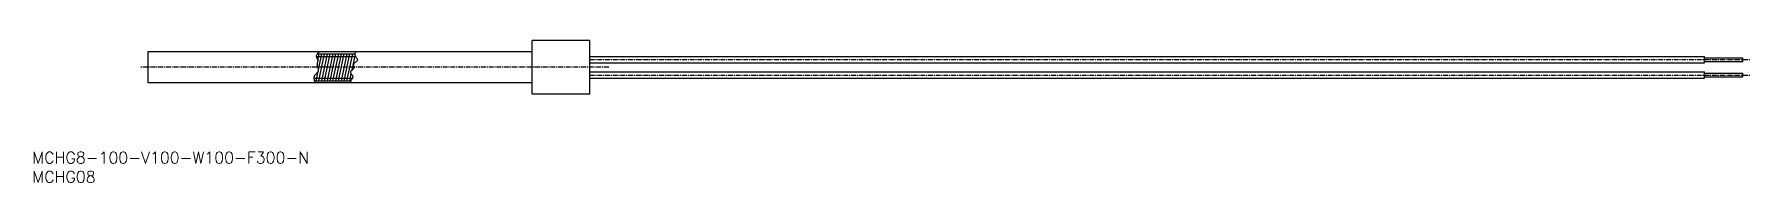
# Model space of a CAD drawing. Extents: x 1 to 447, y 0 to 37.
import ezdxf

# ---------------------------------------------------------------- set-up
doc = ezdxf.new("R2010")
doc.units = 0
doc.linetypes.add('CENTER', pattern=[2, 1.25, -0.25, 0.25, -0.25])
doc.layers.get('0').update_dxf_attribs({"linetype": 'CONTINUOUS'})
doc.layers.add('CENTER', color=1, linetype='CENTER')
doc.styles.get("Standard").update_dxf_attribs({"font": 'txt.shx'})

# ---------------------------------------------------------------- blocks, each defined once
blk = doc.blocks.new('*U8')
at = {"color": 7, "linetype": 'CONTINUOUS'}
blk.add_text('MCHG08', height=3, dxfattribs=at).set_placement((0, 0))
blk = doc.blocks.new('*U9')
at = {"color": 7, "linetype": 'CONTINUOUS'}
blk.add_text('MCHG8-100-V100-W100-F300-N', height=3, dxfattribs=at).set_placement((0, 5))

msp = doc.modelspace()

# ---------------------------------------------------------------- linework, layer by layer
at = {"color": 7, "linetype": 'CONTINUOUS'}
for p, q in [((130, 23), (130, 37)), ((145, 37), (130, 37)), ((145, 23), (145, 37)), ((130, 34), (30, 34)), ((30, 34), (30, 26)), ((145, 32.8), (435, 32.8)), ((435, 31.2), (435, 32.8)), ((435, 32.5), (445, 32.5)), ((435, 31.5), (445, 31.5)), ((445, 31.5), (445, 32.5)), ((145, 31.2), (435, 31.2)), ((145, 28.8), (435, 28.8)), ((145, 27.2), (435, 27.2)), ((435, 27.2), (435, 28.8)), ((435, 28.5), (445, 28.5)), ((435, 27.5), (445, 27.5)), ((445, 27.5), (445, 28.5)), ((130, 26), (30, 26)), ((145, 23), (130, 23))]:
    msp.add_line(p, q, dxfattribs=at)
at = {"color": 3, "linetype": 'CONTINUOUS'}
for p, q in [((73.81, 26.49), (75.31, 33.51)), ((73.85, 32.79), (84.1, 32.79)), ((74.12, 33.51), (83.9, 33.51)), ((74.27, 31.9), (74.62, 33.51)), ((74.54, 26.51), (76.04, 33.51)), ((75.28, 26.51), (76.77, 33.51)), ((76.01, 26.51), (77.5, 33.51)), ((76.74, 26.55), (78.23, 33.51)), ((77.47, 26.51), (78.96, 33.51)), ((78.2, 26.51), (79.69, 33.51)), ((78.93, 26.51), (80.42, 33.51)), ((79.66, 26.51), (81.15, 33.51)), ((80.39, 26.49), (81.88, 33.51)), ((81.12, 26.51), (82.61, 33.51)), ((81.85, 26.51), (83.34, 33.51)), ((83.17, 29.29), (83.97, 33.03)), ((84.05, 33.88), (84.06, 33.88)), ((73.24, 27.21), (83.33, 27.21)), ((82.58, 26.49), (82.96, 28.29)), ((73.38, 26.49), (82.86, 26.49))]:
    msp.add_line(p, q, dxfattribs=at)
at = {"color": 3, "linetype": 'CONTINUOUS', "flags": 128}
for points in [[(74.59, 34), (74.49, 33.9), (74.33, 33.75), (74.19, 33.59), (74.07, 33.44), (73.97, 33.28), (73.89, 33.13), (73.85, 32.97), (73.84, 32.81), (73.88, 32.66), (73.91, 32.59), (73.95, 32.52), (73.99, 32.45), (74.04, 32.38), (74.08, 32.3), (74.13, 32.23), (74.17, 32.16), (74.21, 32.09), (74.24, 32.01), (74.27, 31.94), (74.28, 31.83), (74.28, 31.72), (74.27, 31.6), (74.24, 31.49), (74.2, 31.37), (74.16, 31.25), (74.12, 31.13), (74.09, 31.01), (74.06, 30.89), (74.05, 30.77), (74.05, 30.6), (74.07, 30.42), (74.12, 30.25), (74.17, 30.08), (74.23, 29.9), (74.29, 29.74), (74.34, 29.57), (74.38, 29.41), (74.39, 29.26), (74.38, 29.11), (74.33, 28.96), (74.25, 28.81), (74.15, 28.68), (74.03, 28.54), (73.9, 28.4), (73.76, 28.26), (73.63, 28.12), (73.51, 27.98), (73.41, 27.83), (73.33, 27.67), (73.29, 27.56), (73.26, 27.44), (73.25, 27.33), (73.24, 27.21), (73.25, 27.09), (73.26, 26.97), (73.28, 26.85), (73.31, 26.73), (73.34, 26.61), (73.38, 26.5), (73.41, 26.42), (73.44, 26.35), (73.47, 26.28), (73.5, 26.2), (73.54, 26.13), (73.57, 26.06), (73.6, 26)], [(84.13, 34), (84.12, 33.99), (84.06, 33.88), (84, 33.78), (83.95, 33.67), (83.92, 33.57), (83.89, 33.46), (83.89, 33.35), (83.9, 33.24), (83.94, 33.09), (84.01, 32.94), (84.1, 32.79), (84.2, 32.64), (84.3, 32.49), (84.4, 32.35), (84.48, 32.21), (84.54, 32.07), (84.56, 31.95), (84.55, 31.83), (84.5, 31.73), (84.42, 31.64), (84.32, 31.55), (84.21, 31.47), (84.08, 31.38), (83.96, 31.29), (83.84, 31.2), (83.73, 31.1), (83.64, 31), (83.58, 30.88), (83.56, 30.78), (83.55, 30.67), (83.56, 30.56), (83.57, 30.44), (83.6, 30.32), (83.62, 30.21), (83.63, 30.09), (83.64, 29.97), (83.63, 29.86), (83.61, 29.76), (83.55, 29.66), (83.48, 29.56), (83.38, 29.47), (83.28, 29.38), (83.17, 29.29), (83.07, 29.21), (82.97, 29.13), (82.88, 29.04), (82.82, 28.95), (82.77, 28.86), (82.76, 28.73), (82.8, 28.6), (82.86, 28.46), (82.95, 28.31), (83.05, 28.16), (83.15, 28.01), (83.24, 27.85), (83.32, 27.7), (83.37, 27.55), (83.38, 27.4), (83.36, 27.29), (83.32, 27.18), (83.26, 27.08), (83.19, 26.97), (83.11, 26.87), (83.03, 26.76), (82.95, 26.65), (82.88, 26.55), (82.83, 26.44), (82.8, 26.32), (82.79, 26.27), (82.79, 26.22), (82.79, 26.16), (82.79, 26.11), (82.8, 26.06), (82.81, 26), (82.81, 26)]]:
    msp.add_lwpolyline(points, dxfattribs=at)
at = {"layer": 'CENTER', "color": 1, "linetype": 'CENTER'}
for p, q in [((145, 32), (447, 32)), ((150, 30), (28, 30)), ((145, 28), (447, 28))]:
    msp.add_line(p, q, dxfattribs=at)

# ---------------------------------------------------------------- block references
at = {"color": 7, "linetype": 'CONTINUOUS'}
for name in ['*U9', '*U8']:
    msp.add_blockref(name, (0, 0), dxfattribs=at)

doc.saveas('drawing.dxf')
